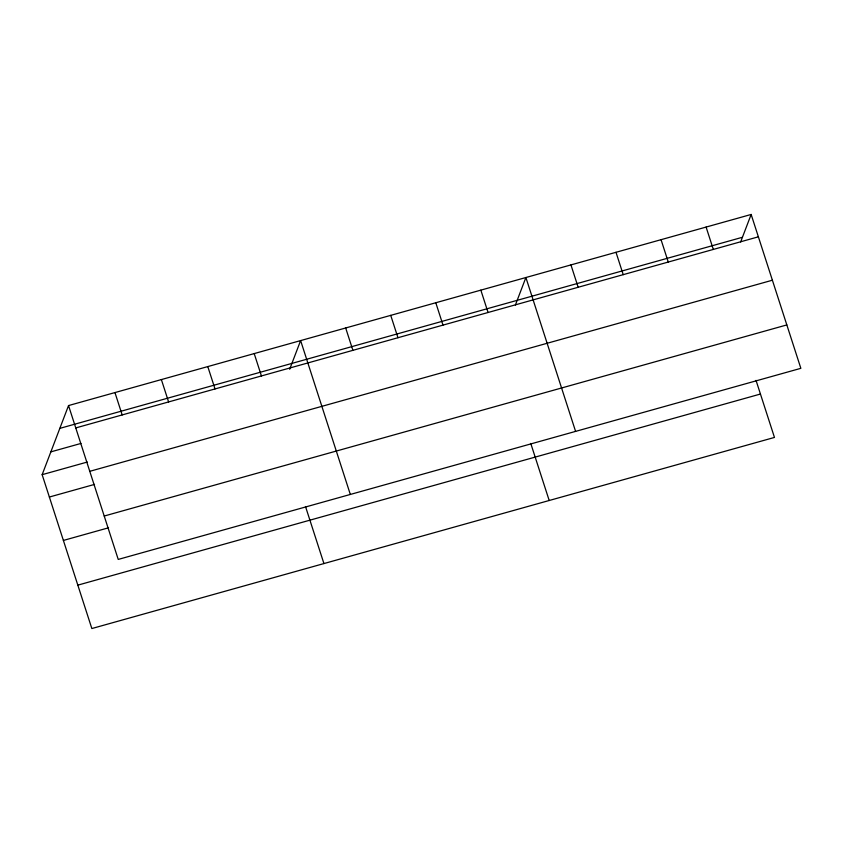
<?xml version="1.0" encoding="UTF-8"?>
<svg xmlns="http://www.w3.org/2000/svg" width="843" height="843" viewBox="0 0 843 843"><rect width="100%" height="100%" fill="white"/><g stroke="black" fill="none" stroke-linecap="round" stroke-linejoin="round"><path stroke-width="1.26" d="M756.034 380.383L774.464 437.433L91.845 628.541L42.15 474.672L68.536 405.567L751.155 214.459L800.85 368.328L118.231 559.425L68.536 405.567M289.676 369.276L300.624 340.593L350.33 494.451M515.389 305.029L525.895 277.526L575.59 431.384M740.649 241.973L751.155 214.459M59.832 428.37L742.441 237.273M75.765 427.928L758.373 236.82M50.854 451.869L80.97 443.439M42.15 474.672L87.314 462.038M89.779 471.321L772.388 280.213M49.368 497.033L94.532 484.398M104.216 516.032L786.835 324.924M63.394 540.437L108.547 527.792M77.83 585.147L760.439 394.039M706.097 227.073L713.326 249.433M661.049 239.686L668.267 262.047M616.001 252.299L623.219 274.66M570.943 264.913L578.172 287.273M530.763 443.439L549.193 500.5M480.837 290.14L488.065 312.5M435.789 302.753L443.007 325.113M390.731 315.366L397.959 337.727M345.683 327.98L352.901 350.34M305.503 506.506L323.933 563.567M254.207 353.586L261.435 375.946M207.789 366.579L215.018 388.939M161.371 379.571L168.6 401.932M114.954 392.575L122.182 414.935"/></g></svg>
